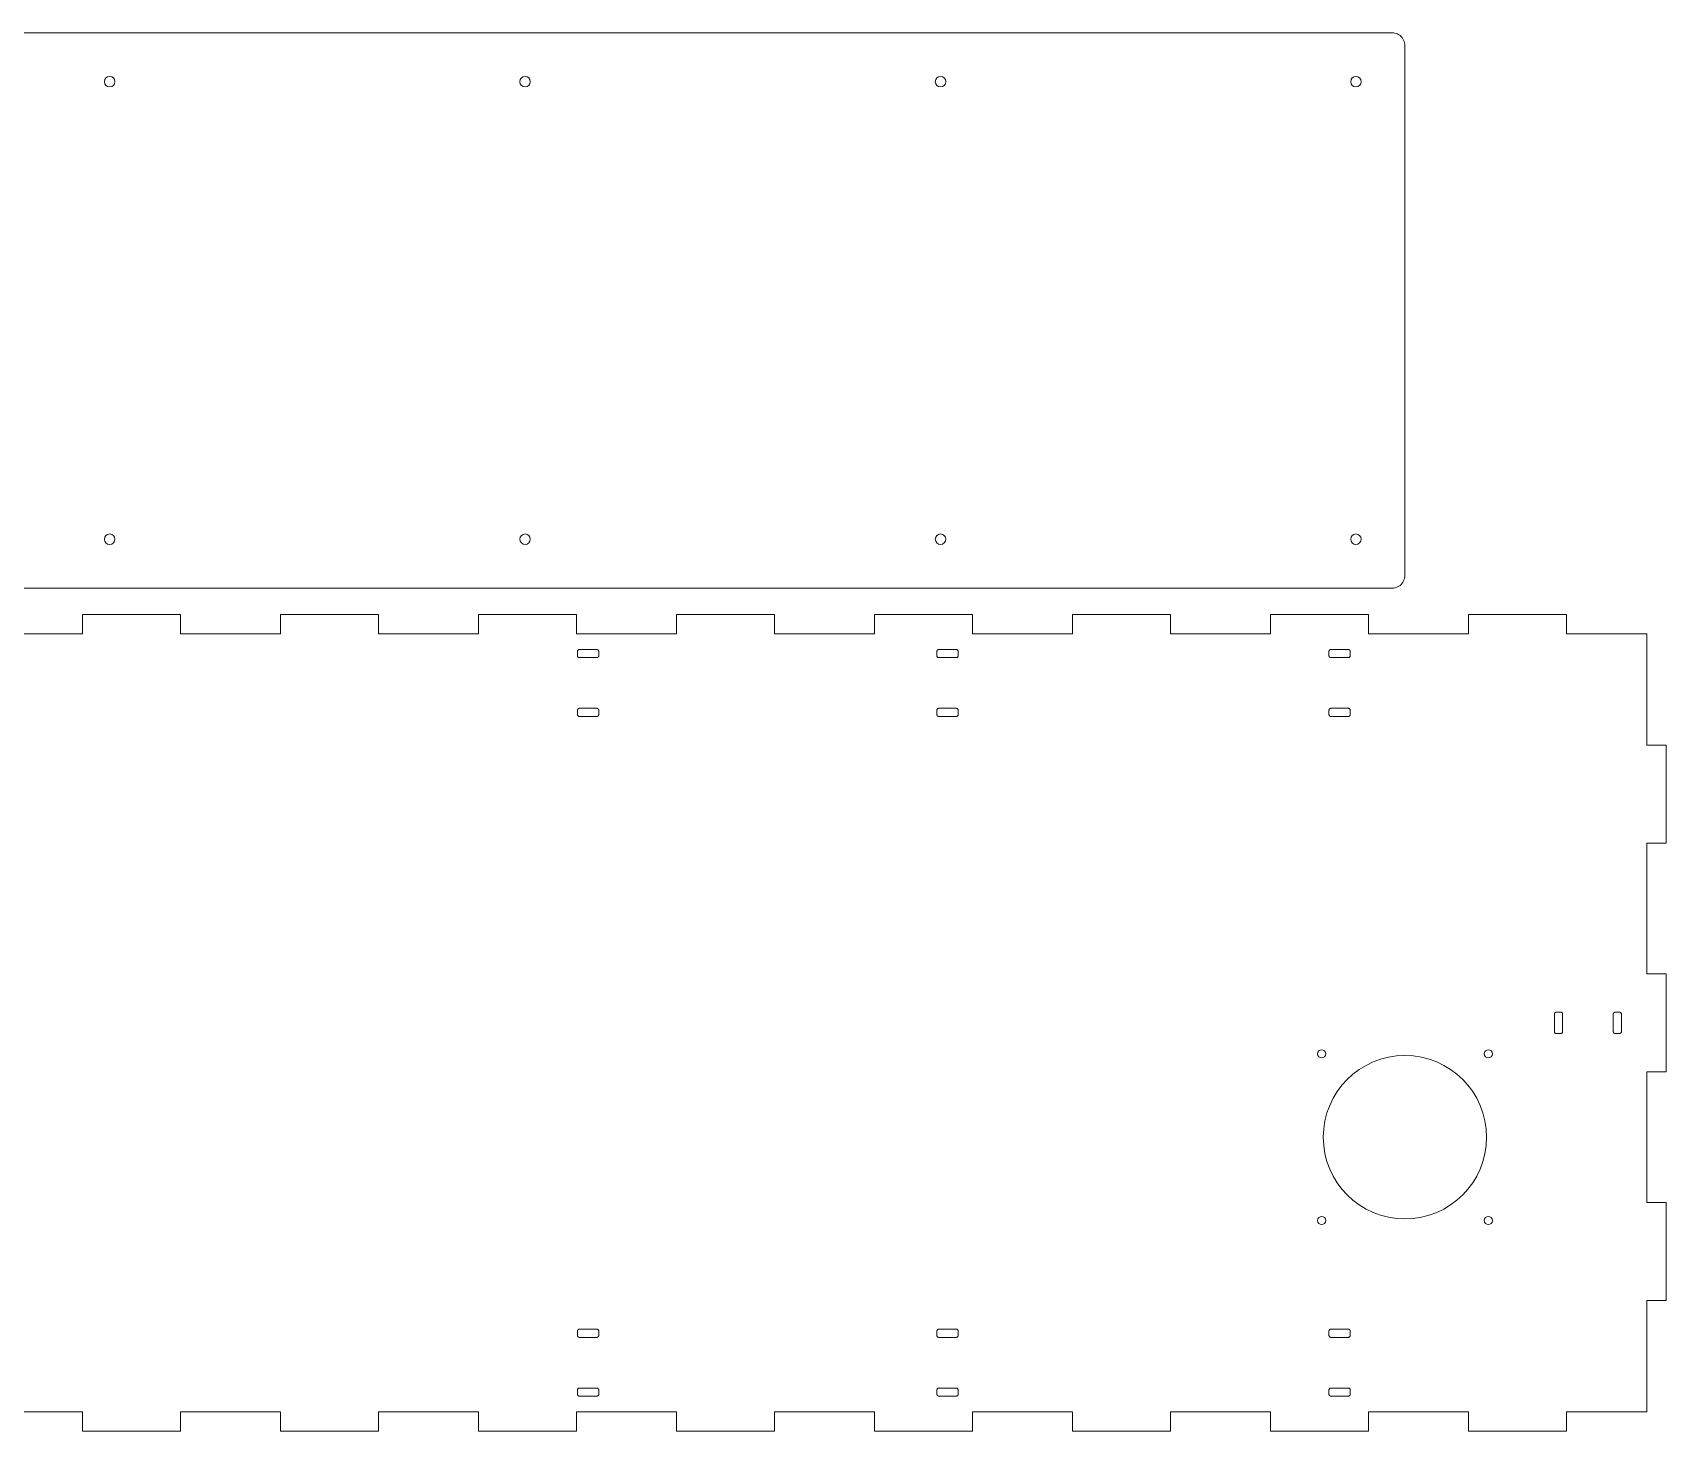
# Model space of a CAD drawing. Header units: millimetres. Extents: x 0 to 1000, y 0 to 944.
# Drawn here: x 500 to 1000, y 516 to 944 of the extents above; entities that cross this region are included whole.
import ezdxf

# ---------------------------------------------------------------- set-up
doc = ezdxf.new("R2010")
doc.units = ezdxf.units.MM
doc.layers.add('CORTE', color=1, linetype='Continuous', lineweight=0)

msp = doc.modelspace()

# ---------------------------------------------------------------- linework, layer by layer
at = {"layer": 'CORTE'}
for points in [[(4, 774), (916, 774), (916.447858, 774.025151), (916.890084, 774.100288), (917.321116, 774.224467), (917.735535, 774.396125), (918.128128, 774.613103), (918.493959, 774.872674), (918.828427, 775.171573), (919.127326, 775.506041), (919.386897, 775.871872), (919.603875, 776.264465), (919.775533, 776.678884), (919.899712, 777.109916), (919.974849, 777.552142), (920, 778), (920, 940), (919.974849, 940.447858), (919.899712, 940.890084), (919.775533, 941.321116), (919.603875, 941.735535), (919.386897, 942.128128), (919.127326, 942.493959), (918.828427, 942.828427), (918.493959, 943.127326), (918.128128, 943.386897), (917.735535, 943.603875), (917.321116, 943.775533), (916.890084, 943.899712), (916.447858, 943.974849), (916, 944), (4, 944)], [(484.705882, 522), (515.294118, 522), (515.294118, 516), (545.294118, 516), (545.294118, 522), (575.882353, 522), (575.882353, 516), (605.882353, 516), (605.882353, 522), (636.470588, 522), (636.470588, 516), (666.470588, 516), (666.470588, 522), (697.058824, 522), (697.058824, 516), (727.058824, 516), (727.058824, 522), (757.647059, 522), (757.647059, 516), (787.647059, 516), (787.647059, 522), (818.235294, 522), (818.235294, 516), (848.235294, 516), (848.235294, 522), (878.823529, 522), (878.823529, 516), (908.823529, 516), (908.823529, 522), (939.411765, 522), (939.411765, 516), (969.411765, 516), (969.411765, 522), (994, 522), (994, 556), (1000, 556), (1000, 586), (994, 586), (994, 626), (1000, 626), (1000, 656), (994, 656), (994, 696), (1000, 696), (1000, 726), (994, 726), (994, 760), (969.411765, 760), (969.411765, 766), (939.411765, 766), (939.411765, 760), (908.823529, 760), (908.823529, 766), (878.823529, 766), (878.823529, 760), (848.235294, 760), (848.235294, 766), (818.235294, 766), (818.235294, 760), (787.647059, 760), (787.647059, 766), (757.647059, 766), (757.647059, 760), (727.058824, 760), (727.058824, 766), (697.058824, 766), (697.058824, 760), (666.470588, 760), (666.470588, 766), (636.470588, 766), (636.470588, 760), (605.882353, 760), (605.882353, 766), (575.882353, 766), (575.882353, 760), (545.294118, 760), (545.294118, 766), (515.294118, 766), (515.294118, 760), (484.705882, 760)]]:
    msp.add_lwpolyline(points, dxfattribs=at)
for points in [[(673.25, 754.65), (673.246227, 754.717179), (673.234957, 754.783513), (673.21633, 754.848167), (673.190581, 754.91033), (673.158035, 754.969219), (673.119099, 755.024094), (673.074264, 755.074264), (673.024094, 755.119099), (672.969219, 755.158035), (672.91033, 755.190581), (672.848167, 755.21633), (672.783513, 755.234957), (672.717179, 755.246227), (672.65, 755.25), (667.35, 755.25), (667.282821, 755.246227), (667.216487, 755.234957), (667.151833, 755.21633), (667.08967, 755.190581), (667.030781, 755.158035), (666.975906, 755.119099), (666.925736, 755.074264), (666.880901, 755.024094), (666.841965, 754.969219), (666.809419, 754.91033), (666.78367, 754.848167), (666.765043, 754.783513), (666.753773, 754.717179), (666.75, 754.65), (666.75, 753.35), (666.753773, 753.282821), (666.765043, 753.216487), (666.78367, 753.151833), (666.809419, 753.08967), (666.841965, 753.030781), (666.880901, 752.975906), (666.925736, 752.925736), (666.975906, 752.880901), (667.030781, 752.841965), (667.08967, 752.809419), (667.151833, 752.78367), (667.216487, 752.765043), (667.282821, 752.753773), (667.35, 752.75), (672.65, 752.75), (672.717179, 752.753773), (672.783513, 752.765043), (672.848167, 752.78367), (672.91033, 752.809419), (672.969219, 752.841965), (673.024094, 752.880901), (673.074264, 752.925736), (673.119099, 752.975906), (673.158035, 753.030781), (673.190581, 753.08967), (673.21633, 753.151833), (673.234957, 753.216487), (673.246227, 753.282821), (673.25, 753.35)], [(783.25, 754.65), (783.246227, 754.717179), (783.234957, 754.783513), (783.21633, 754.848167), (783.190581, 754.91033), (783.158035, 754.969219), (783.119099, 755.024094), (783.074264, 755.074264), (783.024094, 755.119099), (782.969219, 755.158035), (782.91033, 755.190581), (782.848167, 755.21633), (782.783513, 755.234957), (782.717179, 755.246227), (782.65, 755.25), (777.35, 755.25), (777.282821, 755.246227), (777.216487, 755.234957), (777.151833, 755.21633), (777.08967, 755.190581), (777.030781, 755.158035), (776.975906, 755.119099), (776.925736, 755.074264), (776.880901, 755.024094), (776.841965, 754.969219), (776.809419, 754.91033), (776.78367, 754.848167), (776.765043, 754.783513), (776.753773, 754.717179), (776.75, 754.65), (776.75, 753.35), (776.753773, 753.282821), (776.765043, 753.216487), (776.78367, 753.151833), (776.809419, 753.08967), (776.841965, 753.030781), (776.880901, 752.975906), (776.925736, 752.925736), (776.975906, 752.880901), (777.030781, 752.841965), (777.08967, 752.809419), (777.151833, 752.78367), (777.216487, 752.765043), (777.282821, 752.753773), (777.35, 752.75), (782.65, 752.75), (782.717179, 752.753773), (782.783513, 752.765043), (782.848167, 752.78367), (782.91033, 752.809419), (782.969219, 752.841965), (783.024094, 752.880901), (783.074264, 752.925736), (783.119099, 752.975906), (783.158035, 753.030781), (783.190581, 753.08967), (783.21633, 753.151833), (783.234957, 753.216487), (783.246227, 753.282821), (783.25, 753.35)], [(903.25, 754.65), (903.246227, 754.717179), (903.234957, 754.783513), (903.21633, 754.848167), (903.190581, 754.91033), (903.158035, 754.969219), (903.119099, 755.024094), (903.074264, 755.074264), (903.024094, 755.119099), (902.969219, 755.158035), (902.91033, 755.190581), (902.848167, 755.21633), (902.783513, 755.234957), (902.717179, 755.246227), (902.65, 755.25), (897.35, 755.25), (897.282821, 755.246227), (897.216487, 755.234957), (897.151833, 755.21633), (897.08967, 755.190581), (897.030781, 755.158035), (896.975906, 755.119099), (896.925736, 755.074264), (896.880901, 755.024094), (896.841965, 754.969219), (896.809419, 754.91033), (896.78367, 754.848167), (896.765043, 754.783513), (896.753773, 754.717179), (896.75, 754.65), (896.75, 753.35), (896.753773, 753.282821), (896.765043, 753.216487), (896.78367, 753.151833), (896.809419, 753.08967), (896.841965, 753.030781), (896.880901, 752.975906), (896.925736, 752.925736), (896.975906, 752.880901), (897.030781, 752.841965), (897.08967, 752.809419), (897.151833, 752.78367), (897.216487, 752.765043), (897.282821, 752.753773), (897.35, 752.75), (902.65, 752.75), (902.717179, 752.753773), (902.783513, 752.765043), (902.848167, 752.78367), (902.91033, 752.809419), (902.969219, 752.841965), (903.024094, 752.880901), (903.074264, 752.925736), (903.119099, 752.975906), (903.158035, 753.030781), (903.190581, 753.08967), (903.21633, 753.151833), (903.234957, 753.216487), (903.246227, 753.282821), (903.25, 753.35)], [(673.25, 736.65), (673.246227, 736.717179), (673.234957, 736.783513), (673.21633, 736.848167), (673.190581, 736.91033), (673.158035, 736.969219), (673.119099, 737.024094), (673.074264, 737.074264), (673.024094, 737.119099), (672.969219, 737.158035), (672.91033, 737.190581), (672.848167, 737.21633), (672.783513, 737.234957), (672.717179, 737.246227), (672.65, 737.25), (667.35, 737.25), (667.282821, 737.246227), (667.216487, 737.234957), (667.151833, 737.21633), (667.08967, 737.190581), (667.030781, 737.158035), (666.975906, 737.119099), (666.925736, 737.074264), (666.880901, 737.024094), (666.841965, 736.969219), (666.809419, 736.91033), (666.78367, 736.848167), (666.765043, 736.783513), (666.753773, 736.717179), (666.75, 736.65), (666.75, 735.35), (666.753773, 735.282821), (666.765043, 735.216487), (666.78367, 735.151833), (666.809419, 735.08967), (666.841965, 735.030781), (666.880901, 734.975906), (666.925736, 734.925736), (666.975906, 734.880901), (667.030781, 734.841965), (667.08967, 734.809419), (667.151833, 734.78367), (667.216487, 734.765043), (667.282821, 734.753773), (667.35, 734.75), (672.65, 734.75), (672.717179, 734.753773), (672.783513, 734.765043), (672.848167, 734.78367), (672.91033, 734.809419), (672.969219, 734.841965), (673.024094, 734.880901), (673.074264, 734.925736), (673.119099, 734.975906), (673.158035, 735.030781), (673.190581, 735.08967), (673.21633, 735.151833), (673.234957, 735.216487), (673.246227, 735.282821), (673.25, 735.35)], [(783.25, 736.65), (783.246227, 736.717179), (783.234957, 736.783513), (783.21633, 736.848167), (783.190581, 736.91033), (783.158035, 736.969219), (783.119099, 737.024094), (783.074264, 737.074264), (783.024094, 737.119099), (782.969219, 737.158035), (782.91033, 737.190581), (782.848167, 737.21633), (782.783513, 737.234957), (782.717179, 737.246227), (782.65, 737.25), (777.35, 737.25), (777.282821, 737.246227), (777.216487, 737.234957), (777.151833, 737.21633), (777.08967, 737.190581), (777.030781, 737.158035), (776.975906, 737.119099), (776.925736, 737.074264), (776.880901, 737.024094), (776.841965, 736.969219), (776.809419, 736.91033), (776.78367, 736.848167), (776.765043, 736.783513), (776.753773, 736.717179), (776.75, 736.65), (776.75, 735.35), (776.753773, 735.282821), (776.765043, 735.216487), (776.78367, 735.151833), (776.809419, 735.08967), (776.841965, 735.030781), (776.880901, 734.975906), (776.925736, 734.925736), (776.975906, 734.880901), (777.030781, 734.841965), (777.08967, 734.809419), (777.151833, 734.78367), (777.216487, 734.765043), (777.282821, 734.753773), (777.35, 734.75), (782.65, 734.75), (782.717179, 734.753773), (782.783513, 734.765043), (782.848167, 734.78367), (782.91033, 734.809419), (782.969219, 734.841965), (783.024094, 734.880901), (783.074264, 734.925736), (783.119099, 734.975906), (783.158035, 735.030781), (783.190581, 735.08967), (783.21633, 735.151833), (783.234957, 735.216487), (783.246227, 735.282821), (783.25, 735.35)], [(903.25, 736.65), (903.246227, 736.717179), (903.234957, 736.783513), (903.21633, 736.848167), (903.190581, 736.91033), (903.158035, 736.969219), (903.119099, 737.024094), (903.074264, 737.074264), (903.024094, 737.119099), (902.969219, 737.158035), (902.91033, 737.190581), (902.848167, 737.21633), (902.783513, 737.234957), (902.717179, 737.246227), (902.65, 737.25), (897.35, 737.25), (897.282821, 737.246227), (897.216487, 737.234957), (897.151833, 737.21633), (897.08967, 737.190581), (897.030781, 737.158035), (896.975906, 737.119099), (896.925736, 737.074264), (896.880901, 737.024094), (896.841965, 736.969219), (896.809419, 736.91033), (896.78367, 736.848167), (896.765043, 736.783513), (896.753773, 736.717179), (896.75, 736.65), (896.75, 735.35), (896.753773, 735.282821), (896.765043, 735.216487), (896.78367, 735.151833), (896.809419, 735.08967), (896.841965, 735.030781), (896.880901, 734.975906), (896.925736, 734.925736), (896.975906, 734.880901), (897.030781, 734.841965), (897.08967, 734.809419), (897.151833, 734.78367), (897.216487, 734.765043), (897.282821, 734.753773), (897.35, 734.75), (902.65, 734.75), (902.717179, 734.753773), (902.783513, 734.765043), (902.848167, 734.78367), (902.91033, 734.809419), (902.969219, 734.841965), (903.024094, 734.880901), (903.074264, 734.925736), (903.119099, 734.975906), (903.158035, 735.030781), (903.190581, 735.08967), (903.21633, 735.151833), (903.234957, 735.216487), (903.246227, 735.282821), (903.25, 735.35)], [(968.25, 643.65), (968.246227, 643.717179), (968.234957, 643.783513), (968.21633, 643.848167), (968.190581, 643.91033), (968.158035, 643.969219), (968.119099, 644.024094), (968.074264, 644.074264), (968.024094, 644.119099), (967.969219, 644.158035), (967.91033, 644.190581), (967.848167, 644.21633), (967.783513, 644.234957), (967.717179, 644.246227), (967.65, 644.25), (966.35, 644.25), (966.282821, 644.246227), (966.216487, 644.234957), (966.151833, 644.21633), (966.08967, 644.190581), (966.030781, 644.158035), (965.975906, 644.119099), (965.925736, 644.074264), (965.880901, 644.024094), (965.841965, 643.969219), (965.809419, 643.91033), (965.78367, 643.848167), (965.765043, 643.783513), (965.753773, 643.717179), (965.75, 643.65), (965.75, 638.35), (965.753773, 638.282821), (965.765043, 638.216487), (965.78367, 638.151833), (965.809419, 638.08967), (965.841965, 638.030781), (965.880901, 637.975906), (965.925736, 637.925736), (965.975906, 637.880901), (966.030781, 637.841965), (966.08967, 637.809419), (966.151833, 637.78367), (966.216487, 637.765043), (966.282821, 637.753773), (966.35, 637.75), (967.65, 637.75), (967.717179, 637.753773), (967.783513, 637.765043), (967.848167, 637.78367), (967.91033, 637.809419), (967.969219, 637.841965), (968.024094, 637.880901), (968.074264, 637.925736), (968.119099, 637.975906), (968.158035, 638.030781), (968.190581, 638.08967), (968.21633, 638.151833), (968.234957, 638.216487), (968.246227, 638.282821), (968.25, 638.35)], [(986.25, 643.65), (986.246227, 643.717179), (986.234957, 643.783513), (986.21633, 643.848167), (986.190581, 643.91033), (986.158035, 643.969219), (986.119099, 644.024094), (986.074264, 644.074264), (986.024094, 644.119099), (985.969219, 644.158035), (985.91033, 644.190581), (985.848167, 644.21633), (985.783513, 644.234957), (985.717179, 644.246227), (985.65, 644.25), (984.35, 644.25), (984.282821, 644.246227), (984.216487, 644.234957), (984.151833, 644.21633), (984.08967, 644.190581), (984.030781, 644.158035), (983.975906, 644.119099), (983.925736, 644.074264), (983.880901, 644.024094), (983.841965, 643.969219), (983.809419, 643.91033), (983.78367, 643.848167), (983.765043, 643.783513), (983.753773, 643.717179), (983.75, 643.65), (983.75, 638.35), (983.753773, 638.282821), (983.765043, 638.216487), (983.78367, 638.151833), (983.809419, 638.08967), (983.841965, 638.030781), (983.880901, 637.975906), (983.925736, 637.925736), (983.975906, 637.880901), (984.030781, 637.841965), (984.08967, 637.809419), (984.151833, 637.78367), (984.216487, 637.765043), (984.282821, 637.753773), (984.35, 637.75), (985.65, 637.75), (985.717179, 637.753773), (985.783513, 637.765043), (985.848167, 637.78367), (985.91033, 637.809419), (985.969219, 637.841965), (986.024094, 637.880901), (986.074264, 637.925736), (986.119099, 637.975906), (986.158035, 638.030781), (986.190581, 638.08967), (986.21633, 638.151833), (986.234957, 638.216487), (986.246227, 638.282821), (986.25, 638.35)], [(673.25, 546.65), (673.246227, 546.717179), (673.234957, 546.783513), (673.21633, 546.848167), (673.190581, 546.91033), (673.158035, 546.969219), (673.119099, 547.024094), (673.074264, 547.074264), (673.024094, 547.119099), (672.969219, 547.158035), (672.91033, 547.190581), (672.848167, 547.21633), (672.783513, 547.234957), (672.717179, 547.246227), (672.65, 547.25), (667.35, 547.25), (667.282821, 547.246227), (667.216487, 547.234957), (667.151833, 547.21633), (667.08967, 547.190581), (667.030781, 547.158035), (666.975906, 547.119099), (666.925736, 547.074264), (666.880901, 547.024094), (666.841965, 546.969219), (666.809419, 546.91033), (666.78367, 546.848167), (666.765043, 546.783513), (666.753773, 546.717179), (666.75, 546.65), (666.75, 545.35), (666.753773, 545.282821), (666.765043, 545.216487), (666.78367, 545.151833), (666.809419, 545.08967), (666.841965, 545.030781), (666.880901, 544.975906), (666.925736, 544.925736), (666.975906, 544.880901), (667.030781, 544.841965), (667.08967, 544.809419), (667.151833, 544.78367), (667.216487, 544.765043), (667.282821, 544.753773), (667.35, 544.75), (672.65, 544.75), (672.717179, 544.753773), (672.783513, 544.765043), (672.848167, 544.78367), (672.91033, 544.809419), (672.969219, 544.841965), (673.024094, 544.880901), (673.074264, 544.925736), (673.119099, 544.975906), (673.158035, 545.030781), (673.190581, 545.08967), (673.21633, 545.151833), (673.234957, 545.216487), (673.246227, 545.282821), (673.25, 545.35)], [(783.25, 546.65), (783.246227, 546.717179), (783.234957, 546.783513), (783.21633, 546.848167), (783.190581, 546.91033), (783.158035, 546.969219), (783.119099, 547.024094), (783.074264, 547.074264), (783.024094, 547.119099), (782.969219, 547.158035), (782.91033, 547.190581), (782.848167, 547.21633), (782.783513, 547.234957), (782.717179, 547.246227), (782.65, 547.25), (777.35, 547.25), (777.282821, 547.246227), (777.216487, 547.234957), (777.151833, 547.21633), (777.08967, 547.190581), (777.030781, 547.158035), (776.975906, 547.119099), (776.925736, 547.074264), (776.880901, 547.024094), (776.841965, 546.969219), (776.809419, 546.91033), (776.78367, 546.848167), (776.765043, 546.783513), (776.753773, 546.717179), (776.75, 546.65), (776.75, 545.35), (776.753773, 545.282821), (776.765043, 545.216487), (776.78367, 545.151833), (776.809419, 545.08967), (776.841965, 545.030781), (776.880901, 544.975906), (776.925736, 544.925736), (776.975906, 544.880901), (777.030781, 544.841965), (777.08967, 544.809419), (777.151833, 544.78367), (777.216487, 544.765043), (777.282821, 544.753773), (777.35, 544.75), (782.65, 544.75), (782.717179, 544.753773), (782.783513, 544.765043), (782.848167, 544.78367), (782.91033, 544.809419), (782.969219, 544.841965), (783.024094, 544.880901), (783.074264, 544.925736), (783.119099, 544.975906), (783.158035, 545.030781), (783.190581, 545.08967), (783.21633, 545.151833), (783.234957, 545.216487), (783.246227, 545.282821), (783.25, 545.35)], [(903.25, 546.65), (903.246227, 546.717179), (903.234957, 546.783513), (903.21633, 546.848167), (903.190581, 546.91033), (903.158035, 546.969219), (903.119099, 547.024094), (903.074264, 547.074264), (903.024094, 547.119099), (902.969219, 547.158035), (902.91033, 547.190581), (902.848167, 547.21633), (902.783513, 547.234957), (902.717179, 547.246227), (902.65, 547.25), (897.35, 547.25), (897.282821, 547.246227), (897.216487, 547.234957), (897.151833, 547.21633), (897.08967, 547.190581), (897.030781, 547.158035), (896.975906, 547.119099), (896.925736, 547.074264), (896.880901, 547.024094), (896.841965, 546.969219), (896.809419, 546.91033), (896.78367, 546.848167), (896.765043, 546.783513), (896.753773, 546.717179), (896.75, 546.65), (896.75, 545.35), (896.753773, 545.282821), (896.765043, 545.216487), (896.78367, 545.151833), (896.809419, 545.08967), (896.841965, 545.030781), (896.880901, 544.975906), (896.925736, 544.925736), (896.975906, 544.880901), (897.030781, 544.841965), (897.08967, 544.809419), (897.151833, 544.78367), (897.216487, 544.765043), (897.282821, 544.753773), (897.35, 544.75), (902.65, 544.75), (902.717179, 544.753773), (902.783513, 544.765043), (902.848167, 544.78367), (902.91033, 544.809419), (902.969219, 544.841965), (903.024094, 544.880901), (903.074264, 544.925736), (903.119099, 544.975906), (903.158035, 545.030781), (903.190581, 545.08967), (903.21633, 545.151833), (903.234957, 545.216487), (903.246227, 545.282821), (903.25, 545.35)], [(673.25, 528.65), (673.246227, 528.717179), (673.234957, 528.783513), (673.21633, 528.848167), (673.190581, 528.91033), (673.158035, 528.969219), (673.119099, 529.024094), (673.074264, 529.074264), (673.024094, 529.119099), (672.969219, 529.158035), (672.91033, 529.190581), (672.848167, 529.21633), (672.783513, 529.234957), (672.717179, 529.246227), (672.65, 529.25), (667.35, 529.25), (667.282821, 529.246227), (667.216487, 529.234957), (667.151833, 529.21633), (667.08967, 529.190581), (667.030781, 529.158035), (666.975906, 529.119099), (666.925736, 529.074264), (666.880901, 529.024094), (666.841965, 528.969219), (666.809419, 528.91033), (666.78367, 528.848167), (666.765043, 528.783513), (666.753773, 528.717179), (666.75, 528.65), (666.75, 527.35), (666.753773, 527.282821), (666.765043, 527.216487), (666.78367, 527.151833), (666.809419, 527.08967), (666.841965, 527.030781), (666.880901, 526.975906), (666.925736, 526.925736), (666.975906, 526.880901), (667.030781, 526.841965), (667.08967, 526.809419), (667.151833, 526.78367), (667.216487, 526.765043), (667.282821, 526.753773), (667.35, 526.75), (672.65, 526.75), (672.717179, 526.753773), (672.783513, 526.765043), (672.848167, 526.78367), (672.91033, 526.809419), (672.969219, 526.841965), (673.024094, 526.880901), (673.074264, 526.925736), (673.119099, 526.975906), (673.158035, 527.030781), (673.190581, 527.08967), (673.21633, 527.151833), (673.234957, 527.216487), (673.246227, 527.282821), (673.25, 527.35)], [(783.25, 528.65), (783.246227, 528.717179), (783.234957, 528.783513), (783.21633, 528.848167), (783.190581, 528.91033), (783.158035, 528.969219), (783.119099, 529.024094), (783.074264, 529.074264), (783.024094, 529.119099), (782.969219, 529.158035), (782.91033, 529.190581), (782.848167, 529.21633), (782.783513, 529.234957), (782.717179, 529.246227), (782.65, 529.25), (777.35, 529.25), (777.282821, 529.246227), (777.216487, 529.234957), (777.151833, 529.21633), (777.08967, 529.190581), (777.030781, 529.158035), (776.975906, 529.119099), (776.925736, 529.074264), (776.880901, 529.024094), (776.841965, 528.969219), (776.809419, 528.91033), (776.78367, 528.848167), (776.765043, 528.783513), (776.753773, 528.717179), (776.75, 528.65), (776.75, 527.35), (776.753773, 527.282821), (776.765043, 527.216487), (776.78367, 527.151833), (776.809419, 527.08967), (776.841965, 527.030781), (776.880901, 526.975906), (776.925736, 526.925736), (776.975906, 526.880901), (777.030781, 526.841965), (777.08967, 526.809419), (777.151833, 526.78367), (777.216487, 526.765043), (777.282821, 526.753773), (777.35, 526.75), (782.65, 526.75), (782.717179, 526.753773), (782.783513, 526.765043), (782.848167, 526.78367), (782.91033, 526.809419), (782.969219, 526.841965), (783.024094, 526.880901), (783.074264, 526.925736), (783.119099, 526.975906), (783.158035, 527.030781), (783.190581, 527.08967), (783.21633, 527.151833), (783.234957, 527.216487), (783.246227, 527.282821), (783.25, 527.35)], [(903.25, 528.65), (903.246227, 528.717179), (903.234957, 528.783513), (903.21633, 528.848167), (903.190581, 528.91033), (903.158035, 528.969219), (903.119099, 529.024094), (903.074264, 529.074264), (903.024094, 529.119099), (902.969219, 529.158035), (902.91033, 529.190581), (902.848167, 529.21633), (902.783513, 529.234957), (902.717179, 529.246227), (902.65, 529.25), (897.35, 529.25), (897.282821, 529.246227), (897.216487, 529.234957), (897.151833, 529.21633), (897.08967, 529.190581), (897.030781, 529.158035), (896.975906, 529.119099), (896.925736, 529.074264), (896.880901, 529.024094), (896.841965, 528.969219), (896.809419, 528.91033), (896.78367, 528.848167), (896.765043, 528.783513), (896.753773, 528.717179), (896.75, 528.65), (896.75, 527.35), (896.753773, 527.282821), (896.765043, 527.216487), (896.78367, 527.151833), (896.809419, 527.08967), (896.841965, 527.030781), (896.880901, 526.975906), (896.925736, 526.925736), (896.975906, 526.880901), (897.030781, 526.841965), (897.08967, 526.809419), (897.151833, 526.78367), (897.216487, 526.765043), (897.282821, 526.753773), (897.35, 526.75), (902.65, 526.75), (902.717179, 526.753773), (902.783513, 526.765043), (902.848167, 526.78367), (902.91033, 526.809419), (902.969219, 526.841965), (903.024094, 526.880901), (903.074264, 526.925736), (903.119099, 526.975906), (903.158035, 527.030781), (903.190581, 527.08967), (903.21633, 527.151833), (903.234957, 527.216487), (903.246227, 527.282821), (903.25, 527.35)]]:
    msp.add_lwpolyline(points, close=True, dxfattribs=at)
for centre, radius in [((523.571429, 929), 1.6), ((650.714286, 929), 1.6), ((777.857143, 929), 1.6), ((905, 929), 1.6), ((523.571429, 789), 1.6), ((650.714286, 789), 1.6), ((777.857143, 789), 1.6), ((905, 789), 1.6), ((894.5, 631.5), 1.25), ((920, 606), 25), ((945.5, 631.5), 1.25), ((894.5, 580.5), 1.25), ((945.5, 580.5), 1.25)]:
    msp.add_circle(centre, radius, dxfattribs=at)

doc.saveas('drawing.dxf')
